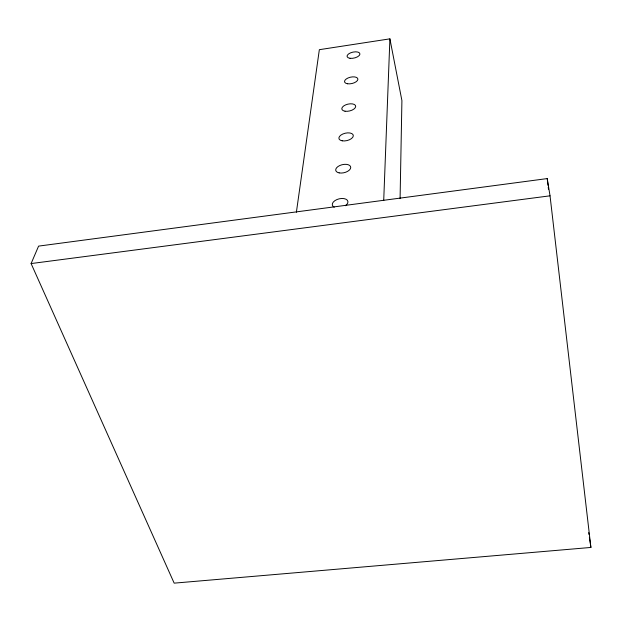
<?xml version="1.0" encoding="UTF-8"?>
<svg xmlns="http://www.w3.org/2000/svg" width="622" height="622" viewBox="0 0 622 622"><rect width="100%" height="100%" fill="white"/><g stroke="black" fill="none" stroke-linecap="round" stroke-linejoin="round"><path stroke-width="0.93" d="M400.086 198.566L401.913 100.616L389.901 38.852L319.343 49.682L296.383 212.265M383.712 200.564L389.901 38.852M31.1 263.565L38.595 246.11L547.228 178.584L550.035 195.821L590.9 547.446L174.168 583.148L31.1 263.565L550.035 195.821M588.7 532.634L588.972 534.485M589.384 537.268L590.9 547.446M547.228 178.584L548.021 185.34M548.246 187.269L548.472 189.205M334.247 207.204A7.993 4.478 -13.7 0 1 334.877 200.665A7.993 4.478 -13.7 0 1 345.933 199.195A7.993 4.478 -13.7 0 1 345.365 205.734M339.169 172.893A7.666 4.113 -13.3 0 0 350.73 167.629A7.666 4.113 -13.3 0 0 339.767 165.53A7.666 4.113 -13.3 0 0 339.169 172.893M342.217 140.821A7.363 3.794 -13.1 0 0 353.312 135.86A7.363 3.794 -13.1 0 0 342.769 134.033A7.363 3.794 -13.1 0 0 342.217 140.821M345.023 111.206A7.083 3.514 -12.8 0 0 355.691 106.525A7.083 3.514 -12.8 0 0 345.537 104.924A7.083 3.514 -12.8 0 0 345.023 111.206M347.628 83.776A6.819 3.258 -12.7 0 0 357.891 79.344A6.819 3.258 -12.7 0 0 348.102 77.952A6.819 3.258 -12.7 0 0 347.628 83.776M350.046 58.305A6.578 3.032 -12.5 0 0 359.944 54.098A6.578 3.032 -12.5 0 0 350.481 52.886A6.578 3.032 -12.5 0 0 350.046 58.305"/></g></svg>
